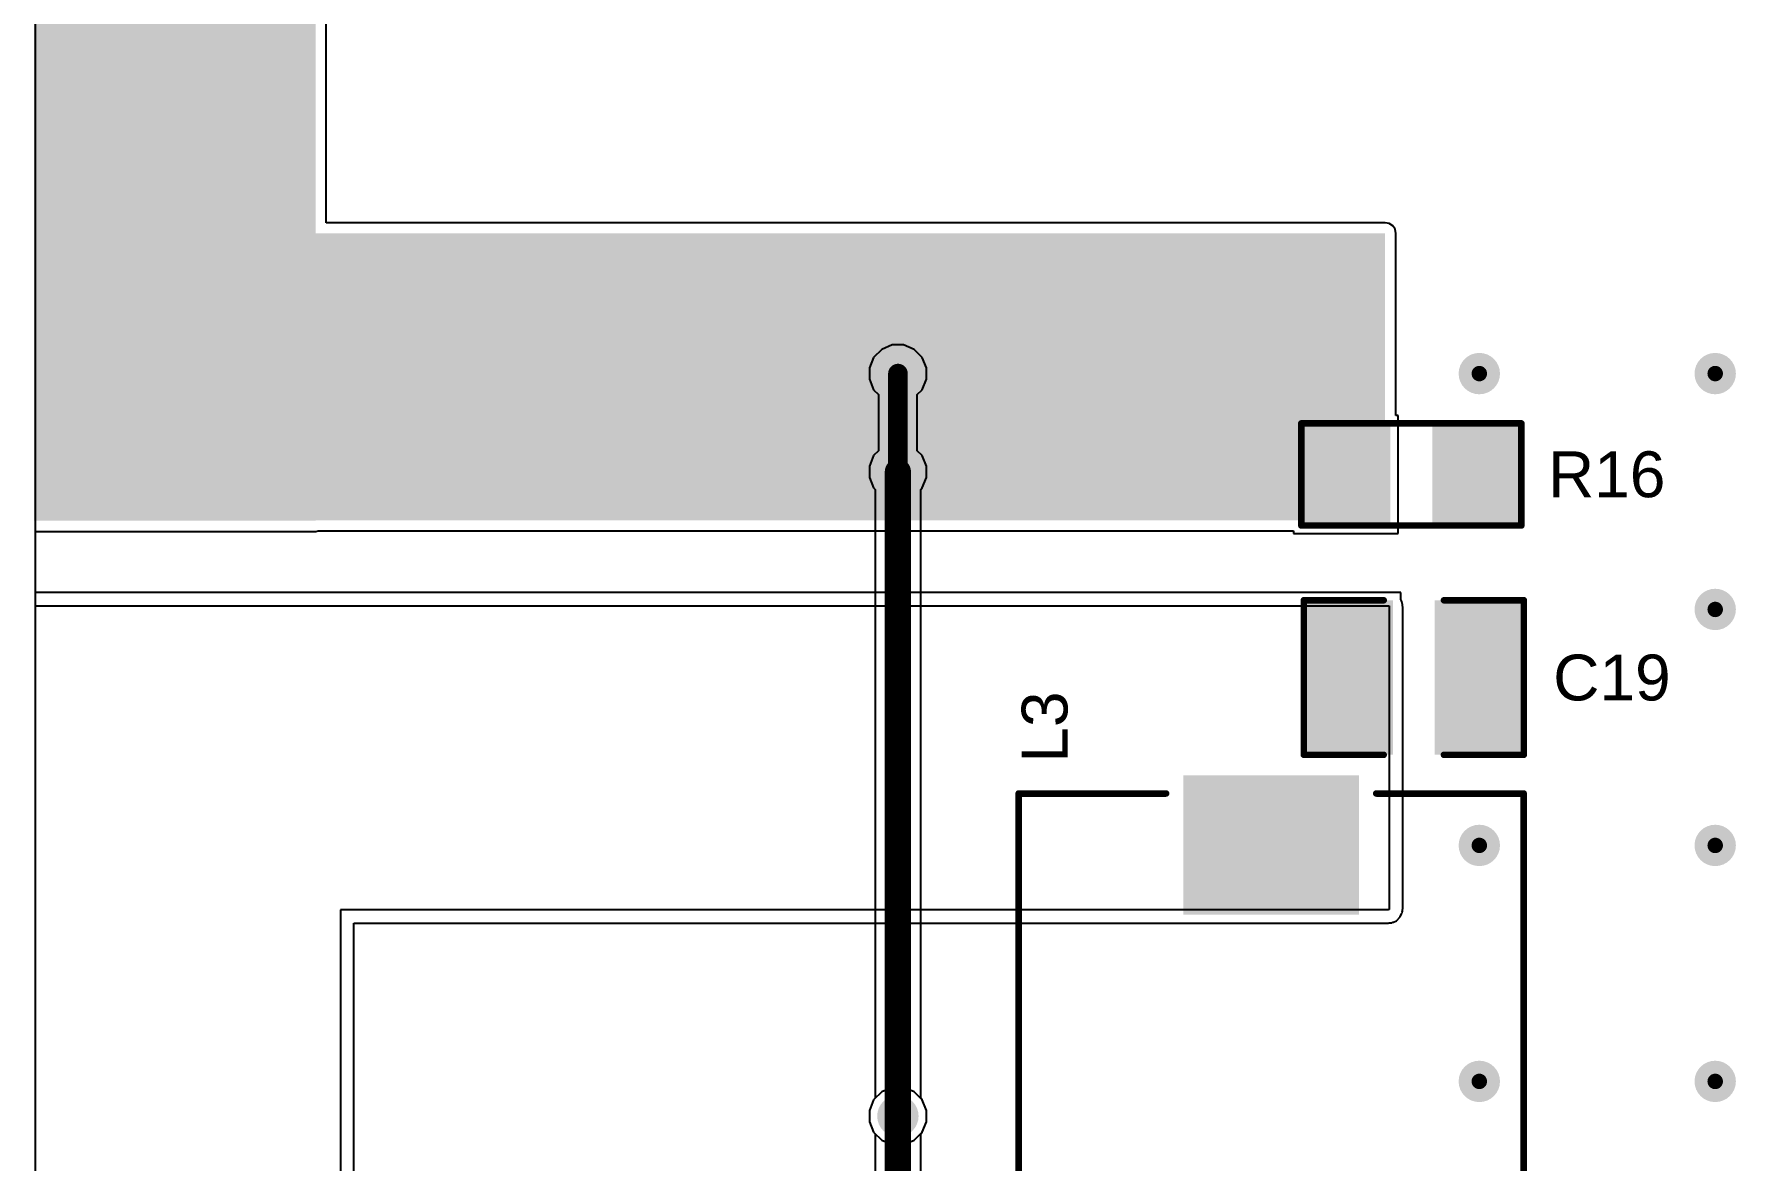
# Model space of a CAD drawing. Header units: inches. Extents: x 0 to 207, y -1 to 213.
# Drawn here: x 3.187 to 4.487, y 2.215 to 3.075 of the extents above; entities that cross this region are included whole.
import ezdxf

# ---------------------------------------------------------------- set-up
doc = ezdxf.new("R2010")
doc.units = ezdxf.units.IN
doc.header["$MEASUREMENT"] = 0
for name, color, linetype in [('Bottom Layer', 5, 'Continuous'), ('Bottom Solder', 6, 'Continuous'), ('Top Layer', 1, 'Continuous'), ('Top Overlay', 2, 'Continuous'), ('Top Paste', 8, 'Continuous'), ('Top Solder', 216, 'Continuous'), ('Via Holes', 16, 'Continuous')]:
    doc.layers.add(name, color=color, linetype=linetype)
doc.styles.add('Arial', font='', dxfattribs={"height": 0.2})
doc.styles.get('Arial').set_extended_font_data('Arial')

# ---------------------------------------------------------------- blocks, each defined once
blk = doc.blocks.new('R___1206_18')
at = {"layer": 'Top Layer'}
for points in [[(-0.08, 0.035), (-0.02, 0.035), (-0.02, -0.035), (-0.08, -0.035)], [(0.02, 0.035), (0.08, 0.035), (0.08, -0.035), (0.02, -0.035)]]:
    blk.add_hatch(color=1, dxfattribs=at).paths.add_polyline_path(points)
at = {"layer": 'Top Paste'}
for points in [[(-0.08, 0.035), (-0.02, 0.035), (-0.02, -0.035), (-0.08, -0.035)], [(0.02, 0.035), (0.08, 0.035), (0.08, -0.035), (0.02, -0.035)]]:
    blk.add_hatch(color=8, dxfattribs=at).paths.add_polyline_path(points)
at = {"layer": 'Top Solder'}
for points in [[(-0.084, 0.039), (-0.016, 0.039), (-0.016, -0.039), (-0.084, -0.039)], [(0.016, 0.039), (0.084, 0.039), (0.084, -0.039), (0.016, -0.039)]]:
    blk.add_hatch(color=216, dxfattribs=at).paths.add_polyline_path(points)
at = {"layer": 'Top Overlay'}
for points in [[(-0.084, 0.039, 0.005, 0.005, 0), (-0.084, -0.039, 0.005, 0.005, 0)], [(0.084, 0.039, 0.005, 0.005, 0), (-0.084, 0.039, 0.005, 0.005, 0)], [(0.084, 0.039, 0.005, 0.005, 0), (0.084, -0.039, 0.005, 0.005, 0)], [(0.084, -0.039, 0.005, 0.005, 0), (-0.084, -0.039, 0.005, 0.005, 0)]]:
    blk.add_lwpolyline(points, format="xyseb", dxfattribs=at)
for points in [[(-0.08525, 0.039, 0.0025, 0.0025, 1), (-0.08275, 0.039, 0.0025, 0.0025, 1)], [(-0.08525, 0.039, 0.0025, 0.0025, 1), (-0.08275, 0.039, 0.0025, 0.0025, 1)], [(0.08275, 0.039, 0.0025, 0.0025, 1), (0.08525, 0.039, 0.0025, 0.0025, 1)], [(0.08275, 0.039, 0.0025, 0.0025, 1), (0.08525, 0.039, 0.0025, 0.0025, 1)], [(-0.08525, -0.039, 0.0025, 0.0025, 1), (-0.08275, -0.039, 0.0025, 0.0025, 1)], [(-0.08525, -0.039, 0.0025, 0.0025, 1), (-0.08275, -0.039, 0.0025, 0.0025, 1)], [(0.08275, -0.039, 0.0025, 0.0025, 1), (0.08525, -0.039, 0.0025, 0.0025, 1)], [(0.08275, -0.039, 0.0025, 0.0025, 1), (0.08525, -0.039, 0.0025, 0.0025, 1)]]:
    blk.add_lwpolyline(points, format="xyseb", close=True, dxfattribs=at)
blk = doc.blocks.new('YSLF1045_4R7M_38')
at = {"layer": 'Top Layer'}
for points in [[(-0.2087, 0.063), (-0.1102, 0.063), (-0.1102, -0.063), (-0.2087, -0.063)], [(0.1102, 0.063), (0.2087, 0.063), (0.2087, -0.063), (0.1102, -0.063)]]:
    blk.add_hatch(color=1, dxfattribs=at).paths.add_polyline_path(points)
at = {"layer": 'Top Paste'}
for points in [[(-0.2087, 0.063), (-0.1102, 0.063), (-0.1102, -0.063), (-0.2087, -0.063)], [(0.1102, 0.063), (0.2087, 0.063), (0.2087, -0.063), (0.1102, -0.063)]]:
    blk.add_hatch(color=8, dxfattribs=at).paths.add_polyline_path(points)
at = {"layer": 'Top Solder'}
for points in [[(-0.2127, 0.067), (-0.1062, 0.067), (-0.1062, -0.067), (-0.2127, -0.067)], [(0.1062, 0.067), (0.2127, 0.067), (0.2127, -0.067), (0.1062, -0.067)]]:
    blk.add_hatch(color=216, dxfattribs=at).paths.add_polyline_path(points)
at = {"layer": 'Top Overlay'}
for points in [[(-0.1988, 0.1928, 0.005, 0.005, 0), (0.1988, 0.1928, 0.005, 0.005, 0)], [(-0.1988, 0.1928, 0.005, 0.005, 0), (-0.1988, 0.0802, 0.005, 0.005, 0)], [(0.1988, 0.1928, 0.005, 0.005, 0), (0.1988, 0.0802, 0.005, 0.005, 0)], [(-0.1988, -0.0802, 0.005, 0.005, 0), (-0.1988, -0.1928, 0.005, 0.005, 0)], [(0.1988, -0.0802, 0.005, 0.005, 0), (0.1988, -0.1928, 0.005, 0.005, 0)], [(-0.1988, -0.1928, 0.005, 0.005, 0), (0.1988, -0.1928, 0.005, 0.005, 0)]]:
    blk.add_lwpolyline(points, format="xyseb", dxfattribs=at)
for points in [[(-0.2001, 0.1928, 0.0025, 0.0025, 1), (-0.1976, 0.1928, 0.0025, 0.0025, 1)], [(-0.2001, 0.1928, 0.0025, 0.0025, 1), (-0.1976, 0.1928, 0.0025, 0.0025, 1)], [(0.1976, 0.1928, 0.0025, 0.0025, 1), (0.2001, 0.1928, 0.0025, 0.0025, 1)], [(0.1976, 0.1928, 0.0025, 0.0025, 1), (0.2001, 0.1928, 0.0025, 0.0025, 1)], [(-0.2001, 0.0802, 0.0025, 0.0025, 1), (-0.1976, 0.0802, 0.0025, 0.0025, 1)], [(0.1976, 0.0802, 0.0025, 0.0025, 1), (0.2001, 0.0802, 0.0025, 0.0025, 1)], [(-0.2001, -0.0802, 0.0025, 0.0025, 1), (-0.1976, -0.0802, 0.0025, 0.0025, 1)], [(0.1976, -0.0802, 0.0025, 0.0025, 1), (0.2001, -0.0802, 0.0025, 0.0025, 1)], [(-0.2001, -0.1928, 0.0025, 0.0025, 1), (-0.1976, -0.1928, 0.0025, 0.0025, 1)], [(-0.2001, -0.1928, 0.0025, 0.0025, 1), (-0.1976, -0.1928, 0.0025, 0.0025, 1)], [(0.1976, -0.1928, 0.0025, 0.0025, 1), (0.2001, -0.1928, 0.0025, 0.0025, 1)], [(0.1976, -0.1928, 0.0025, 0.0025, 1), (0.2001, -0.1928, 0.0025, 0.0025, 1)]]:
    blk.add_lwpolyline(points, format="xyseb", close=True, dxfattribs=at)
blk = doc.blocks.new('C___1210_59')
at = {"layer": 'Top Layer'}
for points in [[(-0.08, 0.055), (-0.02, 0.055), (-0.02, -0.055), (-0.08, -0.055)], [(0.02, 0.055), (0.08, 0.055), (0.08, -0.055), (0.02, -0.055)]]:
    blk.add_hatch(color=1, dxfattribs=at).paths.add_polyline_path(points)
at = {"layer": 'Top Paste'}
for points in [[(-0.08, 0.055), (-0.02, 0.055), (-0.02, -0.055), (-0.08, -0.055)], [(0.02, 0.055), (0.08, 0.055), (0.08, -0.055), (0.02, -0.055)]]:
    blk.add_hatch(color=8, dxfattribs=at).paths.add_polyline_path(points)
at = {"layer": 'Top Solder'}
for points in [[(-0.084, 0.059), (-0.016, 0.059), (-0.016, -0.059), (-0.084, -0.059)], [(0.016, 0.059), (0.084, 0.059), (0.084, -0.059), (0.016, -0.059)]]:
    blk.add_hatch(color=216, dxfattribs=at).paths.add_polyline_path(points)
at = {"layer": 'Top Overlay'}
for points in [[(-0.084, 0.059, 0.005, 0.005, 0), (-0.084, -0.059, 0.005, 0.005, 0)], [(-0.023, 0.059, 0.005, 0.005, 0), (-0.084, 0.059, 0.005, 0.005, 0)], [(0.084, 0.059, 0.005, 0.005, 0), (0.023, 0.059, 0.005, 0.005, 0)], [(0.084, 0.059, 0.005, 0.005, 0), (0.084, -0.059, 0.005, 0.005, 0)], [(-0.023, -0.059, 0.005, 0.005, 0), (-0.084, -0.059, 0.005, 0.005, 0)], [(0.084, -0.059, 0.005, 0.005, 0), (0.023, -0.059, 0.005, 0.005, 0)]]:
    blk.add_lwpolyline(points, format="xyseb", dxfattribs=at)
for points in [[(-0.08525, 0.059, 0.0025, 0.0025, 1), (-0.08275, 0.059, 0.0025, 0.0025, 1)], [(-0.08525, 0.059, 0.0025, 0.0025, 1), (-0.08275, 0.059, 0.0025, 0.0025, 1)], [(-0.02425, 0.059, 0.0025, 0.0025, 1), (-0.02175, 0.059, 0.0025, 0.0025, 1)], [(0.02175, 0.059, 0.0025, 0.0025, 1), (0.02425, 0.059, 0.0025, 0.0025, 1)], [(0.08275, 0.059, 0.0025, 0.0025, 1), (0.08525, 0.059, 0.0025, 0.0025, 1)], [(0.08275, 0.059, 0.0025, 0.0025, 1), (0.08525, 0.059, 0.0025, 0.0025, 1)], [(-0.08525, -0.059, 0.0025, 0.0025, 1), (-0.08275, -0.059, 0.0025, 0.0025, 1)], [(-0.08525, -0.059, 0.0025, 0.0025, 1), (-0.08275, -0.059, 0.0025, 0.0025, 1)], [(-0.02425, -0.059, 0.0025, 0.0025, 1), (-0.02175, -0.059, 0.0025, 0.0025, 1)], [(0.02175, -0.059, 0.0025, 0.0025, 1), (0.02425, -0.059, 0.0025, 0.0025, 1)], [(0.08275, -0.059, 0.0025, 0.0025, 1), (0.08525, -0.059, 0.0025, 0.0025, 1)], [(0.08275, -0.059, 0.0025, 0.0025, 1), (0.08525, -0.059, 0.0025, 0.0025, 1)]]:
    blk.add_lwpolyline(points, format="xyseb", close=True, dxfattribs=at)

msp = doc.modelspace()

# ---------------------------------------------------------------- hatches: boundary and pattern name
at = {"layer": 'Bottom Layer'}
h = msp.add_hatch(color=5, dxfattribs=at)
edge = h.paths.add_edge_path()
edge.add_arc((3.847, 2.816), 0.0118, 0, 360)
h = msp.add_hatch(color=5, dxfattribs=at)
edge = h.paths.add_edge_path()
edge.add_arc((4.2909, 2.816), 0.0118, 0, 360)
h = msp.add_hatch(color=5, dxfattribs=at)
edge = h.paths.add_edge_path()
edge.add_arc((4.471, 2.816), 0.0118, 0, 360)
h = msp.add_hatch(color=5, dxfattribs=at)
edge = h.paths.add_edge_path()
edge.add_arc((3.847, 2.741), 0.0118, 0, 360)
h = msp.add_hatch(color=5, dxfattribs=at)
edge = h.paths.add_edge_path()
edge.add_arc((4.471, 2.6359), 0.0118, 0, 360)
h = msp.add_hatch(color=5, dxfattribs=at)
edge = h.paths.add_edge_path()
edge.add_arc((4.2909, 2.4557), 0.0118, 0, 360)
h = msp.add_hatch(color=5, dxfattribs=at)
edge = h.paths.add_edge_path()
edge.add_arc((4.471, 2.4557), 0.0118, 0, 360)
h = msp.add_hatch(color=5, dxfattribs=at)
edge = h.paths.add_edge_path()
edge.add_arc((4.2909, 2.2755), 0.0118, 0, 360)
h = msp.add_hatch(color=5, dxfattribs=at)
edge = h.paths.add_edge_path()
edge.add_arc((4.471, 2.2755), 0.0118, 0, 360)
h = msp.add_hatch(color=5, dxfattribs=at)
edge = h.paths.add_edge_path()
edge.add_arc((3.847, 2.249), 0.0118, 0, 360)
at = {"layer": 'Bottom Solder'}
h = msp.add_hatch(color=6, dxfattribs=at)
edge = h.paths.add_edge_path()
edge.add_arc((3.847, 2.816), 0.0158, 0, 360)
h = msp.add_hatch(color=6, dxfattribs=at)
edge = h.paths.add_edge_path()
edge.add_arc((4.2909, 2.816), 0.0158, 0, 360)
h = msp.add_hatch(color=6, dxfattribs=at)
edge = h.paths.add_edge_path()
edge.add_arc((4.471, 2.816), 0.0158, 0, 360)
h = msp.add_hatch(color=6, dxfattribs=at)
edge = h.paths.add_edge_path()
edge.add_arc((3.847, 2.741), 0.0158, 0, 360)
h = msp.add_hatch(color=6, dxfattribs=at)
edge = h.paths.add_edge_path()
edge.add_arc((4.471, 2.6359), 0.0158, 0, 360)
h = msp.add_hatch(color=6, dxfattribs=at)
edge = h.paths.add_edge_path()
edge.add_arc((4.2909, 2.4557), 0.0158, 0, 360)
h = msp.add_hatch(color=6, dxfattribs=at)
edge = h.paths.add_edge_path()
edge.add_arc((4.471, 2.4557), 0.0158, 0, 360)
h = msp.add_hatch(color=6, dxfattribs=at)
edge = h.paths.add_edge_path()
edge.add_arc((4.2909, 2.2755), 0.0158, 0, 360)
h = msp.add_hatch(color=6, dxfattribs=at)
edge = h.paths.add_edge_path()
edge.add_arc((4.471, 2.2755), 0.0158, 0, 360)
h = msp.add_hatch(color=6, dxfattribs=at)
edge = h.paths.add_edge_path()
edge.add_arc((3.847, 2.249), 0.0158, 0, 360)
at = {"layer": 'Top Layer'}
for points in [[(3.1875, 2.7036), (3.4025, 2.7036), (3.4025, 3.5145), (3.1875, 3.5145)], [(3.1875, 2.704), (4.219, 2.704), (4.219, 2.923), (3.1875, 2.923)]]:
    msp.add_hatch(color=1, dxfattribs=at).paths.add_polyline_path(points)
h = msp.add_hatch(color=1, dxfattribs=at)
edge = h.paths.add_edge_path()
edge.add_arc((3.847, 2.816), 0.0118, 0, 360)
h = msp.add_hatch(color=1, dxfattribs=at)
edge = h.paths.add_edge_path()
edge.add_arc((4.2909, 2.816), 0.0118, 0, 360)
h = msp.add_hatch(color=1, dxfattribs=at)
edge = h.paths.add_edge_path()
edge.add_arc((4.471, 2.816), 0.0118, 0, 360)
h = msp.add_hatch(color=1, dxfattribs=at)
edge = h.paths.add_edge_path()
edge.add_arc((3.847, 2.741), 0.0118, 0, 360)
h = msp.add_hatch(color=1, dxfattribs=at)
edge = h.paths.add_edge_path()
edge.add_arc((4.471, 2.6359), 0.0118, 0, 360)
h = msp.add_hatch(color=1, dxfattribs=at)
edge = h.paths.add_edge_path()
edge.add_arc((4.2909, 2.4557), 0.0118, 0, 360)
h = msp.add_hatch(color=1, dxfattribs=at)
edge = h.paths.add_edge_path()
edge.add_arc((4.471, 2.4557), 0.0118, 0, 360)
h = msp.add_hatch(color=1, dxfattribs=at)
edge = h.paths.add_edge_path()
edge.add_arc((4.2909, 2.2755), 0.0118, 0, 360)
h = msp.add_hatch(color=1, dxfattribs=at)
edge = h.paths.add_edge_path()
edge.add_arc((4.471, 2.2755), 0.0118, 0, 360)
h = msp.add_hatch(color=1, dxfattribs=at)
edge = h.paths.add_edge_path()
edge.add_arc((3.847, 2.249), 0.0118, 0, 360)
at = {"layer": 'Top Solder'}
h = msp.add_hatch(color=216, dxfattribs=at)
edge = h.paths.add_edge_path()
edge.add_arc((3.847, 2.816), 0.0158, 0, 360)
h = msp.add_hatch(color=216, dxfattribs=at)
edge = h.paths.add_edge_path()
edge.add_arc((4.2909, 2.816), 0.0158, 0, 360)
h = msp.add_hatch(color=216, dxfattribs=at)
edge = h.paths.add_edge_path()
edge.add_arc((4.471, 2.816), 0.0158, 0, 360)
h = msp.add_hatch(color=216, dxfattribs=at)
edge = h.paths.add_edge_path()
edge.add_arc((3.847, 2.741), 0.0158, 0, 360)
h = msp.add_hatch(color=216, dxfattribs=at)
edge = h.paths.add_edge_path()
edge.add_arc((4.471, 2.6359), 0.0158, 0, 360)
h = msp.add_hatch(color=216, dxfattribs=at)
edge = h.paths.add_edge_path()
edge.add_arc((4.2909, 2.4557), 0.0158, 0, 360)
h = msp.add_hatch(color=216, dxfattribs=at)
edge = h.paths.add_edge_path()
edge.add_arc((4.471, 2.4557), 0.0158, 0, 360)
h = msp.add_hatch(color=216, dxfattribs=at)
edge = h.paths.add_edge_path()
edge.add_arc((4.2909, 2.2755), 0.0158, 0, 360)
h = msp.add_hatch(color=216, dxfattribs=at)
edge = h.paths.add_edge_path()
edge.add_arc((4.471, 2.2755), 0.0158, 0, 360)
h = msp.add_hatch(color=216, dxfattribs=at)
edge = h.paths.add_edge_path()
edge.add_arc((3.847, 2.249), 0.0158, 0, 360)
at = {"layer": 'Via Holes'}
h = msp.add_hatch(color=7, dxfattribs=at)
edge = h.paths.add_edge_path()
edge.add_arc((3.847, 2.816), 0.00591, 0, 360)
h = msp.add_hatch(color=7, dxfattribs=at)
edge = h.paths.add_edge_path()
edge.add_arc((4.2909, 2.816), 0.00591, 0, 360)
h = msp.add_hatch(color=7, dxfattribs=at)
edge = h.paths.add_edge_path()
edge.add_arc((4.471, 2.816), 0.00591, 0, 360)
h = msp.add_hatch(color=7, dxfattribs=at)
edge = h.paths.add_edge_path()
edge.add_arc((3.847, 2.741), 0.00591, 0, 360)
h = msp.add_hatch(color=7, dxfattribs=at)
edge = h.paths.add_edge_path()
edge.add_arc((4.471, 2.6359), 0.00591, 0, 360)
h = msp.add_hatch(color=7, dxfattribs=at)
edge = h.paths.add_edge_path()
edge.add_arc((4.2909, 2.4557), 0.00591, 0, 360)
h = msp.add_hatch(color=7, dxfattribs=at)
edge = h.paths.add_edge_path()
edge.add_arc((4.471, 2.4557), 0.00591, 0, 360)
h = msp.add_hatch(color=7, dxfattribs=at)
edge = h.paths.add_edge_path()
edge.add_arc((4.2909, 2.2755), 0.00591, 0, 360)
h = msp.add_hatch(color=7, dxfattribs=at)
edge = h.paths.add_edge_path()
edge.add_arc((4.471, 2.2755), 0.00591, 0, 360)
h = msp.add_hatch(color=7, dxfattribs=at)
edge = h.paths.add_edge_path()
edge.add_arc((3.847, 2.249), 0.00591, 0, 360)

# ---------------------------------------------------------------- linework, layer by layer
at = {"layer": 'Bottom Layer'}
for p, q in [((3.1885, 1.4606), (3.1885, 3.9843)), ((3.8347, 2.8345), (3.8285, 2.8284)), ((3.8427, 2.8379), (3.8347, 2.8345)), ((3.8514, 2.8379), (3.8427, 2.8379)), ((3.8594, 2.8345), (3.8514, 2.8379)), ((3.8655, 2.8284), (3.8594, 2.8345)), ((3.8285, 2.8284), (3.8252, 2.8204)), ((3.8252, 2.8204), (3.8252, 2.8117)), ((3.8688, 2.8204), (3.8655, 2.8284)), ((3.8688, 2.8117), (3.8688, 2.8204)), ((3.8252, 2.8117), (3.8285, 2.8037)), ((3.8655, 2.8037), (3.8688, 2.8117)), ((3.8285, 2.8037), (3.8322, 2.8)), ((3.8322, 2.8), (3.8322, 2.7571)), ((3.8618, 2.8), (3.8655, 2.8037)), ((3.8618, 2.7571), (3.8618, 2.8)), ((3.8322, 2.7571), (3.8285, 2.7534)), ((3.8655, 2.7534), (3.8618, 2.7571)), ((3.8285, 2.7534), (3.8252, 2.7454)), ((3.8252, 2.7454), (3.8252, 2.7367)), ((3.8688, 2.7454), (3.8655, 2.7534)), ((3.8688, 2.7367), (3.8688, 2.7454)), ((3.8252, 2.7367), (3.8285, 2.7287)), ((3.8655, 2.7287), (3.8688, 2.7367)), ((3.8285, 2.7287), (3.8297, 2.7275)), ((3.8297, 2.7275), (3.8297, 2.2626)), ((3.8644, 2.7275), (3.8655, 2.7287)), ((3.8644, 2.2626), (3.8644, 2.7275)), ((3.8285, 2.2614), (3.8252, 2.2534)), ((3.8297, 2.2626), (3.8285, 2.2614)), ((3.8655, 2.2614), (3.8644, 2.2626)), ((3.8688, 2.2534), (3.8655, 2.2614)), ((3.8252, 2.2534), (3.8252, 2.2447)), ((3.8688, 2.2447), (3.8688, 2.2534)), ((3.8252, 2.2447), (3.8285, 2.2367)), ((3.8285, 2.2367), (3.8347, 2.2306)), ((3.8594, 2.2306), (3.8655, 2.2367)), ((3.8655, 2.2367), (3.8688, 2.2447)), ((3.8347, 2.2306), (3.8427, 2.2272)), ((3.8427, 2.2272), (3.8514, 2.2272)), ((3.8514, 2.2272), (3.8594, 2.2306))]:
    msp.add_line(p, q, dxfattribs=at)
for points in [[(3.847, 2.741, 0.015, 0.015, 0), (3.847, 2.816, 0.015, 0.015, 0)], [(3.847, 2.249, 0.02, 0.02, 0), (3.847, 2.741, 0.02, 0.02, 0)]]:
    msp.add_lwpolyline(points, format="xyseb", dxfattribs=at)
for points in [[(3.8433, 2.816, 0.0075, 0.0075, 1), (3.8508, 2.816, 0.0075, 0.0075, 1)], [(3.842, 2.741, 0.01, 0.01, 1), (3.852, 2.741, 0.01, 0.01, 1)], [(3.8433, 2.741, 0.0075, 0.0075, 1), (3.8508, 2.741, 0.0075, 0.0075, 1)], [(3.842, 2.249, 0.01, 0.01, 1), (3.852, 2.249, 0.01, 0.01, 1)]]:
    msp.add_lwpolyline(points, format="xyseb", close=True, dxfattribs=at)
at = {"layer": 'Top Layer'}
for p, q in [((3.4106, 2.9312), (3.4106, 3.5145)), ((4.219, 2.9312), (3.4106, 2.9312)), ((4.2222, 2.9306), (4.219, 2.9312)), ((4.2248, 2.9288), (4.2222, 2.9306)), ((4.2266, 2.9262), (4.2248, 2.9288)), ((4.2272, 2.923), (4.2266, 2.9262)), ((4.2272, 2.784), (4.2272, 2.923)), ((4.229, 2.784), (4.2272, 2.784)), ((4.229, 2.694), (4.229, 2.784)), ((3.1885, 2.6489), (3.1885, 2.6955)), ((3.1885, 2.6955), (3.4025, 2.6955)), ((3.4025, 2.6955), (3.4045, 2.6959)), ((3.4045, 2.6959), (4.149, 2.6959)), ((4.149, 2.6959), (4.149, 2.694)), ((4.149, 2.694), (4.229, 2.694)), ((4.222, 2.6489), (3.1885, 2.6489)), ((3.1885, 1.4606), (3.1885, 2.6387)), ((3.1885, 2.6387), (4.222, 2.6387)), ((4.2222, 2.6489), (4.222, 2.6489)), ((4.222, 2.6387), (4.2222, 2.6377)), ((4.2309, 2.6489), (4.2222, 2.6489)), ((4.2309, 2.6436), (4.2309, 2.6489)), ((4.2309, 2.6434), (4.2309, 2.6436)), ((4.2315, 2.6426), (4.2309, 2.6434)), ((4.2317, 2.6416), (4.2315, 2.6426)), ((4.232, 2.6407), (4.2317, 2.6416)), ((4.2322, 2.6397), (4.232, 2.6407)), ((4.2322, 2.6387), (4.2322, 2.6397)), ((4.2324, 2.6377), (4.2322, 2.6387)), ((4.2222, 2.6377), (4.2222, 2.4076)), ((4.2324, 2.4076), (4.2324, 2.6377)), ((4.2212, 2.4066), (3.4214, 2.4066)), ((3.4214, 2.4066), (3.4214, 1.4932)), ((4.2221, 2.4067), (4.2212, 2.4066)), ((4.2222, 2.4076), (4.2221, 2.4067)), ((4.2317, 2.4038), (4.2321, 2.4047)), ((4.2321, 2.4047), (4.2322, 2.4056)), ((4.2322, 2.4066), (4.2324, 2.4076)), ((4.2322, 2.4056), (4.2322, 2.4066)), ((3.4316, 1.4932), (3.4316, 2.3964)), ((3.4316, 2.3964), (4.2212, 2.3964)), ((4.2212, 2.3964), (4.2222, 2.3966)), ((4.2222, 2.3966), (4.2232, 2.3966)), ((4.2232, 2.3966), (4.2241, 2.3967)), ((4.2241, 2.3967), (4.225, 2.3971)), ((4.225, 2.3971), (4.2251, 2.3971)), ((4.2251, 2.3971), (4.2253, 2.3972)), ((4.2253, 2.3972), (4.2277, 2.3982)), ((4.2277, 2.3982), (4.2306, 2.4011)), ((4.2306, 2.4011), (4.2316, 2.4035)), ((4.2316, 2.4035), (4.2317, 2.4037)), ((4.2317, 2.4037), (4.2317, 2.4038)), ((3.8285, 2.2614), (3.8252, 2.2534)), ((3.8347, 2.2675), (3.8285, 2.2614)), ((3.8427, 2.2709), (3.8347, 2.2675)), ((3.8514, 2.2709), (3.8427, 2.2709)), ((3.8594, 2.2675), (3.8514, 2.2709)), ((3.8655, 2.2614), (3.8594, 2.2675)), ((3.8688, 2.2534), (3.8655, 2.2614)), ((3.8252, 2.2534), (3.8252, 2.2447)), ((3.8688, 2.2447), (3.8688, 2.2534)), ((3.8252, 2.2447), (3.8285, 2.2367)), ((3.8285, 2.2367), (3.8297, 2.2355)), ((3.8297, 2.2355), (3.8297, 1.711)), ((3.8644, 2.2355), (3.8655, 2.2367)), ((3.8644, 1.7182), (3.8644, 2.2355)), ((3.8655, 2.2367), (3.8688, 2.2447))]:
    msp.add_line(p, q, dxfattribs=at)
msp.add_lwpolyline([(3.847, 1.711, 0.02, 0.02, 0), (3.847, 2.249, 0.02, 0.02, 0)], format="xyseb", dxfattribs=at)
msp.add_lwpolyline([(3.842, 2.249, 0.01, 0.01, 1), (3.852, 2.249, 0.01, 0.01, 1)], format="xyseb", close=True, dxfattribs=at)

# ---------------------------------------------------------------- block references
for name, p, rotation in [('R___1206_18', (4.239, 2.739), 180), ('C___1210_59', (4.2409, 2.5839), 180), ('YSLF1045_4R7M_38', (4.132, 2.2965), 90)]:
    msp.add_blockref(name, p, dxfattribs=dict(rotation=rotation))

# ---------------------------------------------------------------- texts
at = {"layer": 'Top Overlay', "style": 'Arial'}
for s, p in [('R16', (4.3433, 2.7216)), ('C19', (4.3473, 2.5664))]:
    msp.add_text(s, height=0.035, dxfattribs=at).set_placement(p)
msp.add_text('L3', height=0.035, rotation=90, dxfattribs=at).set_placement((3.9765, 2.5189))

doc.saveas('drawing.dxf')
